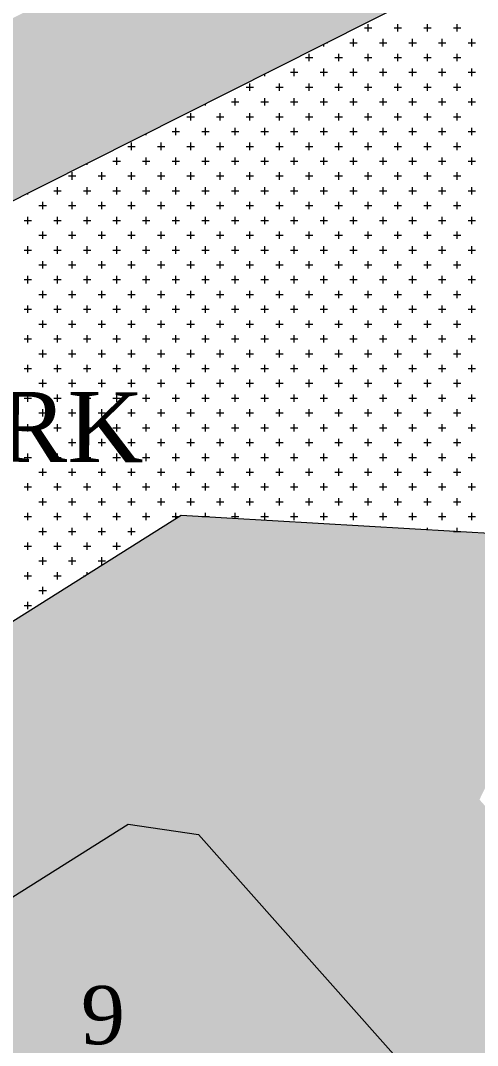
# Model space of a CAD drawing. Header units: metres. Extents: x 476631 to 477421, y 4483749 to 4484052.
# Drawn here: x 476860.71 to 476880.32, y 4483902.82 to 4483946.77 of the extents above; entities that cross this region are included whole.
import ezdxf

# ---------------------------------------------------------------- set-up
doc = ezdxf.new("R2010")
doc.units = ezdxf.units.M
for name, color, linetype, lineweight in [('M2', 1, 'Continuous', 25), ('PL_PARK', 97, 'Continuous', 0), ('serbest', 10, 'Continuous', 0), ('SM_SEMBOL', 18, 'Continuous', 0), ('TK_PARSEL', 1, 'Continuous', 0)]:
    doc.layers.add(name, color=color, linetype=linetype, lineweight=lineweight)
doc.styles.get("Standard").update_dxf_attribs({"font": 'TimesNewRoman.ttf'})

msp = doc.modelspace()

# ---------------------------------------------------------------- hatches: boundary and pattern name
at = {"layer": 'M2', "true_color": 0x636466}
h = msp.add_hatch(color=251, dxfattribs=at)
h.dxf.hatch_style = 1
h.paths.add_polyline_path([(476851.484, 4483934.557), (476882.27, 4483950.064), (476871.379, 4483952.416), (476860.489, 4483946.931), (476849.599, 4483941.446), (476847.318, 4483940.297), (476839.144, 4483932.059), (476826.943, 4483948.275), (476821.144, 4483944.341), (476834.161, 4483927.038), (476839.13, 4483922.108)])
h = msp.add_hatch(color=251, dxfattribs=at)
h.dxf.hatch_style = 1
h.paths.add_polyline_path([(476894.309, 4483923.991), (476867.61, 4483925.541), (476867.379, 4483925.396), (476865.334, 4483912.305), (476868.356, 4483911.873), (476880.406, 4483913.363), (476881.074, 4483914.742), (476890.831, 4483914.176), (476902.647, 4483905.688), (476905.679, 4483903.511), (476931.627, 4483887.2), (476935.348, 4483896.673), (476911.262, 4483911.813)])
h = msp.add_hatch(color=251, dxfattribs=at)
h.dxf.hatch_style = 1
h.paths.add_polyline_path([(476865.334, 4483912.305), (476867.379, 4483925.396), (476824.883, 4483898.717), (476804.822, 4483898.784), (476804.037, 4483898.987), (476804.566, 4483888.784), (476827.748, 4483888.708)])
h = msp.add_hatch(color=251, dxfattribs=at)
h.dxf.hatch_style = 1
h.paths.add_polyline_path([(476889.021, 4483903.662), (476880.406, 4483913.363), (476868.356, 4483911.873), (476879.962, 4483898.805), (476882.79, 4483888.097), (476883.383, 4483881.378), (476894.325, 4483871.143), (476892.675, 4483889.825), (476892.663, 4483889.87), (476892.663, 4483889.87)])
at = {"layer": 'serbest'}
h = msp.add_hatch(color=4, dxfattribs=at)
h.dxf.hatch_style = 1
h.paths.add_polyline_path([(476878.808, 4483900.104), (476868.356, 4483911.873), (476865.334, 4483912.305), (476848.735, 4483901.884), (476858.297, 4483886.653)])

# ---------------------------------------------------------------- linework, layer by layer
at = {"layer": 'PL_PARK', "color": 3}
for p, q in [((476851.484, 4483934.557), (476882.27, 4483950.064)), ((476867.61, 4483925.541), (476846.246, 4483912.129)), ((476894.307, 4483923.991), (476867.61, 4483925.541))]:
    msp.add_line(p, q, dxfattribs=at)
at = {"layer": 'PL_PARK', "color": 3, "linetype": 'Continuous'}
for p, q in [((476875.634, 4483946.296), (476875.634, 4483946.614)), ((476876.904, 4483946.296), (476876.904, 4483946.614)), ((476878.174, 4483946.296), (476878.174, 4483946.614)), ((476879.444, 4483946.296), (476879.444, 4483946.614)), ((476875.475, 4483946.455), (476875.792, 4483946.455)), ((476876.745, 4483946.455), (476877.062, 4483946.455)), ((476878.015, 4483946.455), (476878.333, 4483946.455)), ((476879.285, 4483946.455), (476879.602, 4483946.455)), ((476873.729, 4483945.661), (476873.729, 4483945.761)), ((476873.845, 4483945.82), (476873.887, 4483945.82)), ((476874.84, 4483945.82), (476875.157, 4483945.82)), ((476874.999, 4483945.661), (476874.999, 4483945.979)), ((476876.11, 4483945.82), (476876.427, 4483945.82)), ((476876.269, 4483945.661), (476876.269, 4483945.979)), ((476877.38, 4483945.82), (476877.697, 4483945.82)), ((476877.539, 4483945.661), (476877.539, 4483945.979)), ((476878.65, 4483945.82), (476878.967, 4483945.82)), ((476878.809, 4483945.661), (476878.809, 4483945.979)), ((476879.92, 4483945.82), (476880.237, 4483945.82)), ((476880.079, 4483945.661), (476880.079, 4483945.979)), ((476873.094, 4483945.026), (476873.094, 4483945.344)), ((476874.364, 4483945.026), (476874.364, 4483945.344)), ((476875.634, 4483945.026), (476875.634, 4483945.344)), ((476876.904, 4483945.026), (476876.904, 4483945.344)), ((476878.174, 4483945.026), (476878.174, 4483945.344)), ((476879.444, 4483945.026), (476879.444, 4483945.344)), ((476872.935, 4483945.185), (476873.252, 4483945.185)), ((476874.205, 4483945.185), (476874.522, 4483945.185)), ((476875.475, 4483945.185), (476875.792, 4483945.185)), ((476876.745, 4483945.185), (476877.062, 4483945.185)), ((476878.015, 4483945.185), (476878.333, 4483945.185)), ((476879.285, 4483945.185), (476879.602, 4483945.185)), ((476871.189, 4483944.391), (476871.189, 4483944.482)), ((476871.324, 4483944.55), (476871.347, 4483944.55)), ((476872.3, 4483944.55), (476872.617, 4483944.55)), ((476872.459, 4483944.391), (476872.459, 4483944.709)), ((476873.57, 4483944.55), (476873.887, 4483944.55)), ((476873.729, 4483944.391), (476873.729, 4483944.709)), ((476874.84, 4483944.55), (476875.157, 4483944.55)), ((476874.999, 4483944.391), (476874.999, 4483944.709)), ((476876.11, 4483944.55), (476876.427, 4483944.55)), ((476876.269, 4483944.391), (476876.269, 4483944.709)), ((476877.38, 4483944.55), (476877.697, 4483944.55)), ((476877.539, 4483944.391), (476877.539, 4483944.709)), ((476878.65, 4483944.55), (476878.967, 4483944.55)), ((476878.809, 4483944.391), (476878.809, 4483944.709)), ((476879.92, 4483944.55), (476880.237, 4483944.55)), ((476880.079, 4483944.391), (476880.079, 4483944.709)), ((476870.554, 4483943.756), (476870.554, 4483944.074)), ((476871.824, 4483943.756), (476871.824, 4483944.074)), ((476873.094, 4483943.756), (476873.094, 4483944.074)), ((476874.364, 4483943.756), (476874.364, 4483944.074)), ((476875.634, 4483943.756), (476875.634, 4483944.074)), ((476876.904, 4483943.756), (476876.904, 4483944.074)), ((476878.174, 4483943.756), (476878.174, 4483944.074)), ((476879.444, 4483943.756), (476879.444, 4483944.074)), ((476870.395, 4483943.915), (476870.712, 4483943.915)), ((476871.665, 4483943.915), (476871.982, 4483943.915)), ((476872.935, 4483943.915), (476873.252, 4483943.915)), ((476874.205, 4483943.915), (476874.522, 4483943.915)), ((476875.475, 4483943.915), (476875.792, 4483943.915)), ((476876.745, 4483943.915), (476877.062, 4483943.915)), ((476878.015, 4483943.915), (476878.333, 4483943.915)), ((476879.285, 4483943.915), (476879.602, 4483943.915)), ((476868.649, 4483943.121), (476868.649, 4483943.203)), ((476868.802, 4483943.28), (476868.807, 4483943.28)), ((476869.76, 4483943.28), (476870.077, 4483943.28)), ((476869.919, 4483943.121), (476869.919, 4483943.439)), ((476871.03, 4483943.28), (476871.347, 4483943.28)), ((476871.189, 4483943.121), (476871.189, 4483943.439)), ((476872.3, 4483943.28), (476872.617, 4483943.28)), ((476872.459, 4483943.121), (476872.459, 4483943.439)), ((476873.57, 4483943.28), (476873.887, 4483943.28)), ((476873.729, 4483943.121), (476873.729, 4483943.439)), ((476874.84, 4483943.28), (476875.157, 4483943.28)), ((476874.999, 4483943.121), (476874.999, 4483943.439)), ((476876.11, 4483943.28), (476876.427, 4483943.28)), ((476876.269, 4483943.121), (476876.269, 4483943.439)), ((476877.38, 4483943.28), (476877.697, 4483943.28)), ((476877.539, 4483943.121), (476877.539, 4483943.439)), ((476878.65, 4483943.28), (476878.967, 4483943.28)), ((476878.809, 4483943.121), (476878.809, 4483943.439)), ((476879.92, 4483943.28), (476880.237, 4483943.28)), ((476880.079, 4483943.121), (476880.079, 4483943.439)), ((476868.014, 4483942.486), (476868.014, 4483942.804)), ((476869.284, 4483942.486), (476869.284, 4483942.804)), ((476870.554, 4483942.486), (476870.554, 4483942.804)), ((476871.824, 4483942.486), (476871.824, 4483942.804)), ((476873.094, 4483942.486), (476873.094, 4483942.804)), ((476874.364, 4483942.486), (476874.364, 4483942.804)), ((476875.634, 4483942.486), (476875.634, 4483942.804)), ((476876.904, 4483942.486), (476876.904, 4483942.804)), ((476878.174, 4483942.486), (476878.174, 4483942.804)), ((476879.444, 4483942.486), (476879.444, 4483942.804)), ((476867.855, 4483942.645), (476868.172, 4483942.645)), ((476869.125, 4483942.645), (476869.442, 4483942.645)), ((476870.395, 4483942.645), (476870.712, 4483942.645)), ((476871.665, 4483942.645), (476871.982, 4483942.645)), ((476872.935, 4483942.645), (476873.252, 4483942.645)), ((476874.205, 4483942.645), (476874.522, 4483942.645)), ((476875.475, 4483942.645), (476875.792, 4483942.645)), ((476876.745, 4483942.645), (476877.062, 4483942.645)), ((476878.015, 4483942.645), (476878.333, 4483942.645)), ((476879.285, 4483942.645), (476879.602, 4483942.645)), ((476866.109, 4483941.851), (476866.109, 4483941.923)), ((476867.22, 4483942.01), (476867.537, 4483942.01)), ((476867.379, 4483941.851), (476867.379, 4483942.169)), ((476868.49, 4483942.01), (476868.807, 4483942.01)), ((476868.649, 4483941.851), (476868.649, 4483942.169)), ((476869.76, 4483942.01), (476870.077, 4483942.01)), ((476869.919, 4483941.851), (476869.919, 4483942.169)), ((476871.03, 4483942.01), (476871.347, 4483942.01)), ((476871.189, 4483941.851), (476871.189, 4483942.169)), ((476872.3, 4483942.01), (476872.617, 4483942.01)), ((476872.459, 4483941.851), (476872.459, 4483942.169)), ((476873.57, 4483942.01), (476873.887, 4483942.01)), ((476873.729, 4483941.851), (476873.729, 4483942.169)), ((476874.84, 4483942.01), (476875.157, 4483942.01)), ((476874.999, 4483941.851), (476874.999, 4483942.169)), ((476876.11, 4483942.01), (476876.427, 4483942.01)), ((476876.269, 4483941.851), (476876.269, 4483942.169)), ((476877.38, 4483942.01), (476877.697, 4483942.01)), ((476877.539, 4483941.851), (476877.539, 4483942.169)), ((476878.65, 4483942.01), (476878.967, 4483942.01)), ((476878.809, 4483941.851), (476878.809, 4483942.169)), ((476879.92, 4483942.01), (476880.237, 4483942.01)), ((476880.079, 4483941.851), (476880.079, 4483942.169)), ((476865.315, 4483941.375), (476865.632, 4483941.375)), ((476865.474, 4483941.216), (476865.474, 4483941.534)), ((476866.585, 4483941.375), (476866.902, 4483941.375)), ((476866.744, 4483941.216), (476866.744, 4483941.534)), ((476867.855, 4483941.375), (476868.172, 4483941.375)), ((476868.014, 4483941.216), (476868.014, 4483941.534)), ((476869.125, 4483941.375), (476869.442, 4483941.375)), ((476869.284, 4483941.216), (476869.284, 4483941.534)), ((476870.395, 4483941.375), (476870.712, 4483941.375)), ((476870.554, 4483941.216), (476870.554, 4483941.534)), ((476871.665, 4483941.375), (476871.982, 4483941.375)), ((476871.824, 4483941.216), (476871.824, 4483941.534)), ((476872.935, 4483941.375), (476873.252, 4483941.375)), ((476873.094, 4483941.216), (476873.094, 4483941.534)), ((476874.205, 4483941.375), (476874.522, 4483941.375)), ((476874.364, 4483941.216), (476874.364, 4483941.534)), ((476875.475, 4483941.375), (476875.792, 4483941.375)), ((476875.634, 4483941.216), (476875.634, 4483941.534)), ((476876.745, 4483941.375), (476877.062, 4483941.375)), ((476876.904, 4483941.216), (476876.904, 4483941.534)), ((476878.015, 4483941.375), (476878.333, 4483941.375)), ((476878.174, 4483941.216), (476878.174, 4483941.534)), ((476879.285, 4483941.375), (476879.602, 4483941.375)), ((476879.444, 4483941.216), (476879.444, 4483941.534)), ((476864.839, 4483940.581), (476864.839, 4483940.899)), ((476866.109, 4483940.581), (476866.109, 4483940.899)), ((476867.379, 4483940.581), (476867.379, 4483940.899)), ((476868.649, 4483940.581), (476868.649, 4483940.899)), ((476869.919, 4483940.581), (476869.919, 4483940.899)), ((476871.189, 4483940.581), (476871.189, 4483940.899)), ((476872.459, 4483940.581), (476872.459, 4483940.899)), ((476873.729, 4483940.581), (476873.729, 4483940.899)), ((476874.999, 4483940.581), (476874.999, 4483940.899)), ((476876.269, 4483940.581), (476876.269, 4483940.899)), ((476877.539, 4483940.581), (476877.539, 4483940.899)), ((476878.809, 4483940.581), (476878.809, 4483940.899)), ((476880.079, 4483940.581), (476880.079, 4483940.899)), ((476863.569, 4483940.581), (476863.569, 4483940.644)), ((476864.68, 4483940.74), (476864.997, 4483940.74)), ((476865.95, 4483940.74), (476866.267, 4483940.74)), ((476867.22, 4483940.74), (476867.537, 4483940.74)), ((476868.49, 4483940.74), (476868.807, 4483940.74)), ((476869.76, 4483940.74), (476870.077, 4483940.74)), ((476871.03, 4483940.74), (476871.347, 4483940.74)), ((476872.3, 4483940.74), (476872.617, 4483940.74)), ((476873.57, 4483940.74), (476873.887, 4483940.74)), ((476874.84, 4483940.74), (476875.157, 4483940.74)), ((476876.11, 4483940.74), (476876.427, 4483940.74)), ((476877.38, 4483940.74), (476877.697, 4483940.74)), ((476878.65, 4483940.74), (476878.967, 4483940.74)), ((476879.92, 4483940.74), (476880.237, 4483940.74)), ((476862.775, 4483940.105), (476863.092, 4483940.105)), ((476862.934, 4483939.946), (476862.934, 4483940.264)), ((476864.045, 4483940.105), (476864.362, 4483940.105)), ((476864.204, 4483939.946), (476864.204, 4483940.264)), ((476865.315, 4483940.105), (476865.632, 4483940.105)), ((476865.474, 4483939.946), (476865.474, 4483940.264)), ((476866.585, 4483940.105), (476866.902, 4483940.105)), ((476866.744, 4483939.946), (476866.744, 4483940.264)), ((476867.855, 4483940.105), (476868.172, 4483940.105)), ((476868.014, 4483939.946), (476868.014, 4483940.264)), ((476869.125, 4483940.105), (476869.442, 4483940.105)), ((476869.284, 4483939.946), (476869.284, 4483940.264)), ((476870.395, 4483940.105), (476870.712, 4483940.105)), ((476870.554, 4483939.946), (476870.554, 4483940.264)), ((476871.665, 4483940.105), (476871.982, 4483940.105)), ((476871.824, 4483939.946), (476871.824, 4483940.264)), ((476872.935, 4483940.105), (476873.252, 4483940.105)), ((476873.094, 4483939.946), (476873.094, 4483940.264)), ((476874.205, 4483940.105), (476874.522, 4483940.105)), ((476874.364, 4483939.946), (476874.364, 4483940.264)), ((476875.475, 4483940.105), (476875.792, 4483940.105)), ((476875.634, 4483939.946), (476875.634, 4483940.264)), ((476876.745, 4483940.105), (476877.062, 4483940.105)), ((476876.904, 4483939.946), (476876.904, 4483940.264)), ((476878.015, 4483940.105), (476878.333, 4483940.105)), ((476878.174, 4483939.946), (476878.174, 4483940.264)), ((476879.285, 4483940.105), (476879.602, 4483940.105)), ((476879.444, 4483939.946), (476879.444, 4483940.264)), ((476862.299, 4483939.311), (476862.299, 4483939.629)), ((476863.569, 4483939.311), (476863.569, 4483939.629)), ((476864.839, 4483939.311), (476864.839, 4483939.629)), ((476866.109, 4483939.311), (476866.109, 4483939.629)), ((476867.379, 4483939.311), (476867.379, 4483939.629)), ((476868.649, 4483939.311), (476868.649, 4483939.629)), ((476869.919, 4483939.311), (476869.919, 4483939.629)), ((476871.189, 4483939.311), (476871.189, 4483939.629)), ((476872.459, 4483939.311), (476872.459, 4483939.629)), ((476873.729, 4483939.311), (476873.729, 4483939.629)), ((476874.999, 4483939.311), (476874.999, 4483939.629)), ((476876.269, 4483939.311), (476876.269, 4483939.629)), ((476877.539, 4483939.311), (476877.539, 4483939.629)), ((476878.809, 4483939.311), (476878.809, 4483939.629)), ((476880.079, 4483939.311), (476880.079, 4483939.629)), ((476861.029, 4483939.311), (476861.029, 4483939.365)), ((476862.14, 4483939.47), (476862.457, 4483939.47)), ((476863.41, 4483939.47), (476863.727, 4483939.47)), ((476864.68, 4483939.47), (476864.997, 4483939.47)), ((476865.95, 4483939.47), (476866.267, 4483939.47)), ((476867.22, 4483939.47), (476867.537, 4483939.47)), ((476868.49, 4483939.47), (476868.807, 4483939.47)), ((476869.76, 4483939.47), (476870.077, 4483939.47)), ((476871.03, 4483939.47), (476871.347, 4483939.47)), ((476872.3, 4483939.47), (476872.617, 4483939.47)), ((476873.57, 4483939.47), (476873.887, 4483939.47)), ((476874.84, 4483939.47), (476875.157, 4483939.47)), ((476876.11, 4483939.47), (476876.427, 4483939.47)), ((476877.38, 4483939.47), (476877.697, 4483939.47)), ((476878.65, 4483939.47), (476878.967, 4483939.47)), ((476879.92, 4483939.47), (476880.237, 4483939.47)), ((476861.505, 4483938.835), (476861.822, 4483938.835)), ((476861.664, 4483938.676), (476861.664, 4483938.994)), ((476862.775, 4483938.835), (476863.092, 4483938.835)), ((476862.934, 4483938.676), (476862.934, 4483938.994)), ((476864.045, 4483938.835), (476864.362, 4483938.835)), ((476864.204, 4483938.676), (476864.204, 4483938.994)), ((476865.315, 4483938.835), (476865.632, 4483938.835)), ((476865.474, 4483938.676), (476865.474, 4483938.994)), ((476866.585, 4483938.835), (476866.902, 4483938.835)), ((476866.744, 4483938.676), (476866.744, 4483938.994)), ((476867.855, 4483938.835), (476868.172, 4483938.835)), ((476868.014, 4483938.676), (476868.014, 4483938.994)), ((476869.125, 4483938.835), (476869.442, 4483938.835)), ((476869.284, 4483938.676), (476869.284, 4483938.994)), ((476870.395, 4483938.835), (476870.712, 4483938.835)), ((476870.554, 4483938.676), (476870.554, 4483938.994)), ((476871.665, 4483938.835), (476871.982, 4483938.835)), ((476871.824, 4483938.676), (476871.824, 4483938.994)), ((476872.935, 4483938.835), (476873.252, 4483938.835)), ((476873.094, 4483938.676), (476873.094, 4483938.994)), ((476874.205, 4483938.835), (476874.522, 4483938.835)), ((476874.364, 4483938.676), (476874.364, 4483938.994)), ((476875.475, 4483938.835), (476875.792, 4483938.835)), ((476875.634, 4483938.676), (476875.634, 4483938.994)), ((476876.745, 4483938.835), (476877.062, 4483938.835)), ((476876.904, 4483938.676), (476876.904, 4483938.994)), ((476878.015, 4483938.835), (476878.333, 4483938.835)), ((476878.174, 4483938.676), (476878.174, 4483938.994)), ((476879.285, 4483938.835), (476879.602, 4483938.835)), ((476879.444, 4483938.676), (476879.444, 4483938.994)), ((476861.029, 4483938.041), (476861.029, 4483938.359)), ((476862.299, 4483938.041), (476862.299, 4483938.359)), ((476863.569, 4483938.041), (476863.569, 4483938.359)), ((476864.839, 4483938.041), (476864.839, 4483938.359)), ((476866.109, 4483938.041), (476866.109, 4483938.359)), ((476867.379, 4483938.041), (476867.379, 4483938.359)), ((476868.649, 4483938.041), (476868.649, 4483938.359)), ((476869.919, 4483938.041), (476869.919, 4483938.359)), ((476871.189, 4483938.041), (476871.189, 4483938.359)), ((476872.459, 4483938.041), (476872.459, 4483938.359)), ((476873.729, 4483938.041), (476873.729, 4483938.359)), ((476874.999, 4483938.041), (476874.999, 4483938.359)), ((476876.269, 4483938.041), (476876.269, 4483938.359)), ((476877.539, 4483938.041), (476877.539, 4483938.359)), ((476878.809, 4483938.041), (476878.809, 4483938.359)), ((476880.079, 4483938.041), (476880.079, 4483938.359)), ((476860.87, 4483938.2), (476861.187, 4483938.2)), ((476862.14, 4483938.2), (476862.457, 4483938.2)), ((476863.41, 4483938.2), (476863.727, 4483938.2)), ((476864.68, 4483938.2), (476864.997, 4483938.2)), ((476865.95, 4483938.2), (476866.267, 4483938.2)), ((476867.22, 4483938.2), (476867.537, 4483938.2)), ((476868.49, 4483938.2), (476868.807, 4483938.2)), ((476869.76, 4483938.2), (476870.077, 4483938.2)), ((476871.03, 4483938.2), (476871.347, 4483938.2)), ((476872.3, 4483938.2), (476872.617, 4483938.2)), ((476873.57, 4483938.2), (476873.887, 4483938.2)), ((476874.84, 4483938.2), (476875.157, 4483938.2)), ((476876.11, 4483938.2), (476876.427, 4483938.2)), ((476877.38, 4483938.2), (476877.697, 4483938.2)), ((476878.65, 4483938.2), (476878.967, 4483938.2)), ((476879.92, 4483938.2), (476880.237, 4483938.2)), ((476861.505, 4483937.565), (476861.822, 4483937.565)), ((476861.664, 4483937.406), (476861.664, 4483937.724)), ((476862.775, 4483937.565), (476863.092, 4483937.565)), ((476862.934, 4483937.406), (476862.934, 4483937.724)), ((476864.045, 4483937.565), (476864.362, 4483937.565)), ((476864.204, 4483937.406), (476864.204, 4483937.724)), ((476865.315, 4483937.565), (476865.632, 4483937.565)), ((476865.474, 4483937.406), (476865.474, 4483937.724)), ((476866.585, 4483937.565), (476866.902, 4483937.565)), ((476866.744, 4483937.406), (476866.744, 4483937.724)), ((476867.855, 4483937.565), (476868.172, 4483937.565)), ((476868.014, 4483937.406), (476868.014, 4483937.724)), ((476869.125, 4483937.565), (476869.442, 4483937.565)), ((476869.284, 4483937.406), (476869.284, 4483937.724)), ((476870.395, 4483937.565), (476870.712, 4483937.565)), ((476870.554, 4483937.406), (476870.554, 4483937.724)), ((476871.665, 4483937.565), (476871.982, 4483937.565)), ((476871.824, 4483937.406), (476871.824, 4483937.724)), ((476872.935, 4483937.565), (476873.252, 4483937.565)), ((476873.094, 4483937.406), (476873.094, 4483937.724)), ((476874.205, 4483937.565), (476874.522, 4483937.565)), ((476874.364, 4483937.406), (476874.364, 4483937.724)), ((476875.475, 4483937.565), (476875.792, 4483937.565)), ((476875.634, 4483937.406), (476875.634, 4483937.724)), ((476876.745, 4483937.565), (476877.062, 4483937.565)), ((476876.904, 4483937.406), (476876.904, 4483937.724)), ((476878.015, 4483937.565), (476878.333, 4483937.565)), ((476878.174, 4483937.406), (476878.174, 4483937.724)), ((476879.285, 4483937.565), (476879.602, 4483937.565)), ((476879.444, 4483937.406), (476879.444, 4483937.724)), ((476861.029, 4483936.771), (476861.029, 4483937.089)), ((476862.299, 4483936.771), (476862.299, 4483937.089)), ((476863.569, 4483936.771), (476863.569, 4483937.089)), ((476864.839, 4483936.771), (476864.839, 4483937.089)), ((476866.109, 4483936.771), (476866.109, 4483937.089)), ((476867.379, 4483936.771), (476867.379, 4483937.089)), ((476868.649, 4483936.771), (476868.649, 4483937.089)), ((476869.919, 4483936.771), (476869.919, 4483937.089)), ((476871.189, 4483936.771), (476871.189, 4483937.089)), ((476872.459, 4483936.771), (476872.459, 4483937.089)), ((476873.729, 4483936.771), (476873.729, 4483937.089)), ((476874.999, 4483936.771), (476874.999, 4483937.089)), ((476876.269, 4483936.771), (476876.269, 4483937.089)), ((476877.539, 4483936.771), (476877.539, 4483937.089)), ((476878.809, 4483936.771), (476878.809, 4483937.089)), ((476880.079, 4483936.771), (476880.079, 4483937.089)), ((476860.87, 4483936.93), (476861.187, 4483936.93)), ((476862.14, 4483936.93), (476862.457, 4483936.93)), ((476863.41, 4483936.93), (476863.727, 4483936.93)), ((476864.68, 4483936.93), (476864.997, 4483936.93)), ((476865.95, 4483936.93), (476866.267, 4483936.93)), ((476867.22, 4483936.93), (476867.537, 4483936.93)), ((476868.49, 4483936.93), (476868.807, 4483936.93)), ((476869.76, 4483936.93), (476870.077, 4483936.93)), ((476871.03, 4483936.93), (476871.347, 4483936.93)), ((476872.3, 4483936.93), (476872.617, 4483936.93)), ((476873.57, 4483936.93), (476873.887, 4483936.93)), ((476874.84, 4483936.93), (476875.157, 4483936.93)), ((476876.11, 4483936.93), (476876.427, 4483936.93)), ((476877.38, 4483936.93), (476877.697, 4483936.93)), ((476878.65, 4483936.93), (476878.967, 4483936.93)), ((476879.92, 4483936.93), (476880.237, 4483936.93)), ((476861.505, 4483936.295), (476861.822, 4483936.295)), ((476861.664, 4483936.136), (476861.664, 4483936.454)), ((476862.775, 4483936.295), (476863.092, 4483936.295)), ((476862.934, 4483936.136), (476862.934, 4483936.454)), ((476864.045, 4483936.295), (476864.362, 4483936.295)), ((476864.204, 4483936.136), (476864.204, 4483936.454)), ((476865.315, 4483936.295), (476865.632, 4483936.295)), ((476865.474, 4483936.136), (476865.474, 4483936.454)), ((476866.585, 4483936.295), (476866.902, 4483936.295)), ((476866.744, 4483936.136), (476866.744, 4483936.454)), ((476867.855, 4483936.295), (476868.172, 4483936.295)), ((476868.014, 4483936.136), (476868.014, 4483936.454)), ((476869.125, 4483936.295), (476869.442, 4483936.295)), ((476869.284, 4483936.136), (476869.284, 4483936.454)), ((476870.395, 4483936.295), (476870.712, 4483936.295)), ((476870.554, 4483936.136), (476870.554, 4483936.454)), ((476871.665, 4483936.295), (476871.982, 4483936.295)), ((476871.824, 4483936.136), (476871.824, 4483936.454)), ((476872.935, 4483936.295), (476873.252, 4483936.295)), ((476873.094, 4483936.136), (476873.094, 4483936.454)), ((476874.205, 4483936.295), (476874.522, 4483936.295)), ((476874.364, 4483936.136), (476874.364, 4483936.454)), ((476875.475, 4483936.295), (476875.792, 4483936.295)), ((476875.634, 4483936.136), (476875.634, 4483936.454)), ((476876.745, 4483936.295), (476877.062, 4483936.295)), ((476876.904, 4483936.136), (476876.904, 4483936.454)), ((476878.015, 4483936.295), (476878.333, 4483936.295)), ((476878.174, 4483936.136), (476878.174, 4483936.454)), ((476879.285, 4483936.295), (476879.602, 4483936.295)), ((476879.444, 4483936.136), (476879.444, 4483936.454)), ((476860.87, 4483935.66), (476861.187, 4483935.66)), ((476861.029, 4483935.501), (476861.029, 4483935.819)), ((476862.14, 4483935.66), (476862.457, 4483935.66)), ((476862.299, 4483935.501), (476862.299, 4483935.819)), ((476863.41, 4483935.66), (476863.727, 4483935.66)), ((476863.569, 4483935.501), (476863.569, 4483935.819)), ((476864.68, 4483935.66), (476864.997, 4483935.66)), ((476864.839, 4483935.501), (476864.839, 4483935.819)), ((476865.95, 4483935.66), (476866.267, 4483935.66)), ((476866.109, 4483935.501), (476866.109, 4483935.819)), ((476867.22, 4483935.66), (476867.537, 4483935.66)), ((476867.379, 4483935.501), (476867.379, 4483935.819)), ((476868.49, 4483935.66), (476868.807, 4483935.66)), ((476868.649, 4483935.501), (476868.649, 4483935.819)), ((476869.76, 4483935.66), (476870.077, 4483935.66)), ((476869.919, 4483935.501), (476869.919, 4483935.819)), ((476871.03, 4483935.66), (476871.347, 4483935.66)), ((476871.189, 4483935.501), (476871.189, 4483935.819)), ((476872.3, 4483935.66), (476872.617, 4483935.66)), ((476872.459, 4483935.501), (476872.459, 4483935.819)), ((476873.57, 4483935.66), (476873.887, 4483935.66)), ((476873.729, 4483935.501), (476873.729, 4483935.819)), ((476874.84, 4483935.66), (476875.157, 4483935.66)), ((476874.999, 4483935.501), (476874.999, 4483935.819)), ((476876.11, 4483935.66), (476876.427, 4483935.66)), ((476876.269, 4483935.501), (476876.269, 4483935.819)), ((476877.38, 4483935.66), (476877.697, 4483935.66)), ((476877.539, 4483935.501), (476877.539, 4483935.819)), ((476878.65, 4483935.66), (476878.967, 4483935.66)), ((476878.809, 4483935.501), (476878.809, 4483935.819)), ((476879.92, 4483935.66), (476880.237, 4483935.66)), ((476880.079, 4483935.501), (476880.079, 4483935.819)), ((476861.664, 4483934.866), (476861.664, 4483935.184)), ((476862.934, 4483934.866), (476862.934, 4483935.184)), ((476864.204, 4483934.866), (476864.204, 4483935.184)), ((476865.474, 4483934.866), (476865.474, 4483935.184)), ((476866.744, 4483934.866), (476866.744, 4483935.184)), ((476868.014, 4483934.866), (476868.014, 4483935.184)), ((476869.284, 4483934.866), (476869.284, 4483935.184)), ((476870.554, 4483934.866), (476870.554, 4483935.184)), ((476871.824, 4483934.866), (476871.824, 4483935.184)), ((476873.094, 4483934.866), (476873.094, 4483935.184)), ((476874.364, 4483934.866), (476874.364, 4483935.184)), ((476875.634, 4483934.866), (476875.634, 4483935.184)), ((476876.904, 4483934.866), (476876.904, 4483935.184)), ((476878.174, 4483934.866), (476878.174, 4483935.184)), ((476879.444, 4483934.866), (476879.444, 4483935.184)), ((476861.505, 4483935.025), (476861.822, 4483935.025)), ((476862.775, 4483935.025), (476863.092, 4483935.025)), ((476864.045, 4483935.025), (476864.362, 4483935.025)), ((476865.315, 4483935.025), (476865.632, 4483935.025)), ((476866.585, 4483935.025), (476866.902, 4483935.025)), ((476867.855, 4483935.025), (476868.172, 4483935.025)), ((476869.125, 4483935.025), (476869.442, 4483935.025)), ((476870.395, 4483935.025), (476870.712, 4483935.025)), ((476871.665, 4483935.025), (476871.982, 4483935.025)), ((476872.935, 4483935.025), (476873.252, 4483935.025)), ((476874.205, 4483935.025), (476874.522, 4483935.025)), ((476875.475, 4483935.025), (476875.792, 4483935.025)), ((476876.745, 4483935.025), (476877.062, 4483935.025)), ((476878.015, 4483935.025), (476878.333, 4483935.025)), ((476879.285, 4483935.025), (476879.602, 4483935.025)), ((476860.87, 4483934.39), (476861.187, 4483934.39)), ((476861.029, 4483934.231), (476861.029, 4483934.549)), ((476862.14, 4483934.39), (476862.457, 4483934.39)), ((476862.299, 4483934.231), (476862.299, 4483934.549)), ((476863.41, 4483934.39), (476863.727, 4483934.39)), ((476863.569, 4483934.231), (476863.569, 4483934.549)), ((476864.68, 4483934.39), (476864.997, 4483934.39)), ((476864.839, 4483934.231), (476864.839, 4483934.549)), ((476865.95, 4483934.39), (476866.267, 4483934.39)), ((476866.109, 4483934.231), (476866.109, 4483934.549)), ((476867.22, 4483934.39), (476867.537, 4483934.39)), ((476867.379, 4483934.231), (476867.379, 4483934.549)), ((476868.49, 4483934.39), (476868.807, 4483934.39)), ((476868.649, 4483934.231), (476868.649, 4483934.549)), ((476869.76, 4483934.39), (476870.077, 4483934.39)), ((476869.919, 4483934.231), (476869.919, 4483934.549)), ((476871.03, 4483934.39), (476871.347, 4483934.39)), ((476871.189, 4483934.231), (476871.189, 4483934.549)), ((476872.3, 4483934.39), (476872.617, 4483934.39)), ((476872.459, 4483934.231), (476872.459, 4483934.549)), ((476873.57, 4483934.39), (476873.887, 4483934.39)), ((476873.729, 4483934.231), (476873.729, 4483934.549)), ((476874.84, 4483934.39), (476875.157, 4483934.39)), ((476874.999, 4483934.231), (476874.999, 4483934.549)), ((476876.11, 4483934.39), (476876.427, 4483934.39)), ((476876.269, 4483934.231), (476876.269, 4483934.549)), ((476877.38, 4483934.39), (476877.697, 4483934.39)), ((476877.539, 4483934.231), (476877.539, 4483934.549)), ((476878.65, 4483934.39), (476878.967, 4483934.39)), ((476878.809, 4483934.231), (476878.809, 4483934.549)), ((476879.92, 4483934.39), (476880.237, 4483934.39)), ((476880.079, 4483934.231), (476880.079, 4483934.549)), ((476861.664, 4483933.596), (476861.664, 4483933.914)), ((476862.934, 4483933.596), (476862.934, 4483933.914)), ((476864.204, 4483933.596), (476864.204, 4483933.914)), ((476865.474, 4483933.596), (476865.474, 4483933.914)), ((476866.744, 4483933.596), (476866.744, 4483933.914)), ((476868.014, 4483933.596), (476868.014, 4483933.914)), ((476869.284, 4483933.596), (476869.284, 4483933.914)), ((476870.554, 4483933.596), (476870.554, 4483933.914)), ((476871.824, 4483933.596), (476871.824, 4483933.914)), ((476873.094, 4483933.596), (476873.094, 4483933.914)), ((476874.364, 4483933.596), (476874.364, 4483933.914)), ((476875.634, 4483933.596), (476875.634, 4483933.914)), ((476876.904, 4483933.596), (476876.904, 4483933.914)), ((476878.174, 4483933.596), (476878.174, 4483933.914)), ((476879.444, 4483933.596), (476879.444, 4483933.914)), ((476861.505, 4483933.755), (476861.822, 4483933.755)), ((476862.775, 4483933.755), (476863.092, 4483933.755)), ((476864.045, 4483933.755), (476864.362, 4483933.755)), ((476865.315, 4483933.755), (476865.632, 4483933.755)), ((476866.585, 4483933.755), (476866.902, 4483933.755)), ((476867.855, 4483933.755), (476868.172, 4483933.755)), ((476869.125, 4483933.755), (476869.442, 4483933.755)), ((476870.395, 4483933.755), (476870.712, 4483933.755)), ((476871.665, 4483933.755), (476871.982, 4483933.755)), ((476872.935, 4483933.755), (476873.252, 4483933.755)), ((476874.205, 4483933.755), (476874.522, 4483933.755)), ((476875.475, 4483933.755), (476875.792, 4483933.755)), ((476876.745, 4483933.755), (476877.062, 4483933.755)), ((476878.015, 4483933.755), (476878.333, 4483933.755)), ((476879.285, 4483933.755), (476879.602, 4483933.755)), ((476860.87, 4483933.12), (476861.187, 4483933.12)), ((476861.029, 4483932.961), (476861.029, 4483933.279)), ((476862.14, 4483933.12), (476862.457, 4483933.12)), ((476862.299, 4483932.961), (476862.299, 4483933.279)), ((476863.41, 4483933.12), (476863.727, 4483933.12)), ((476863.569, 4483932.961), (476863.569, 4483933.279)), ((476864.68, 4483933.12), (476864.997, 4483933.12)), ((476864.839, 4483932.961), (476864.839, 4483933.279)), ((476865.95, 4483933.12), (476866.267, 4483933.12)), ((476866.109, 4483932.961), (476866.109, 4483933.279)), ((476867.22, 4483933.12), (476867.537, 4483933.12)), ((476867.379, 4483932.961), (476867.379, 4483933.279)), ((476868.49, 4483933.12), (476868.807, 4483933.12)), ((476868.649, 4483932.961), (476868.649, 4483933.279)), ((476869.76, 4483933.12), (476870.077, 4483933.12)), ((476869.919, 4483932.961), (476869.919, 4483933.279)), ((476871.03, 4483933.12), (476871.347, 4483933.12)), ((476871.189, 4483932.961), (476871.189, 4483933.279)), ((476872.3, 4483933.12), (476872.617, 4483933.12)), ((476872.459, 4483932.961), (476872.459, 4483933.279)), ((476873.57, 4483933.12), (476873.887, 4483933.12)), ((476873.729, 4483932.961), (476873.729, 4483933.279)), ((476874.84, 4483933.12), (476875.157, 4483933.12)), ((476874.999, 4483932.961), (476874.999, 4483933.279)), ((476876.11, 4483933.12), (476876.427, 4483933.12)), ((476876.269, 4483932.961), (476876.269, 4483933.279)), ((476877.38, 4483933.12), (476877.697, 4483933.12)), ((476877.539, 4483932.961), (476877.539, 4483933.279)), ((476878.65, 4483933.12), (476878.967, 4483933.12)), ((476878.809, 4483932.961), (476878.809, 4483933.279)), ((476879.92, 4483933.12), (476880.237, 4483933.12)), ((476880.079, 4483932.961), (476880.079, 4483933.279)), ((476861.664, 4483932.326), (476861.664, 4483932.644)), ((476862.934, 4483932.326), (476862.934, 4483932.644)), ((476864.204, 4483932.326), (476864.204, 4483932.644)), ((476865.474, 4483932.326), (476865.474, 4483932.644)), ((476866.744, 4483932.326), (476866.744, 4483932.644)), ((476868.014, 4483932.326), (476868.014, 4483932.644)), ((476869.284, 4483932.326), (476869.284, 4483932.644)), ((476870.554, 4483932.326), (476870.554, 4483932.644)), ((476871.824, 4483932.326), (476871.824, 4483932.644)), ((476873.094, 4483932.326), (476873.094, 4483932.644)), ((476874.364, 4483932.326), (476874.364, 4483932.644)), ((476875.634, 4483932.326), (476875.634, 4483932.644)), ((476876.904, 4483932.326), (476876.904, 4483932.644)), ((476878.174, 4483932.326), (476878.174, 4483932.644)), ((476879.444, 4483932.326), (476879.444, 4483932.644)), ((476861.505, 4483932.485), (476861.822, 4483932.485)), ((476862.775, 4483932.485), (476863.092, 4483932.485)), ((476864.045, 4483932.485), (476864.362, 4483932.485)), ((476865.315, 4483932.485), (476865.632, 4483932.485)), ((476866.585, 4483932.485), (476866.902, 4483932.485)), ((476867.855, 4483932.485), (476868.172, 4483932.485)), ((476869.125, 4483932.485), (476869.442, 4483932.485)), ((476870.395, 4483932.485), (476870.712, 4483932.485)), ((476871.665, 4483932.485), (476871.982, 4483932.485)), ((476872.935, 4483932.485), (476873.252, 4483932.485)), ((476874.205, 4483932.485), (476874.522, 4483932.485)), ((476875.475, 4483932.485), (476875.792, 4483932.485)), ((476876.745, 4483932.485), (476877.062, 4483932.485)), ((476878.015, 4483932.485), (476878.333, 4483932.485)), ((476879.285, 4483932.485), (476879.602, 4483932.485)), ((476860.87, 4483931.85), (476861.187, 4483931.85)), ((476861.029, 4483931.691), (476861.029, 4483932.009)), ((476862.14, 4483931.85), (476862.457, 4483931.85)), ((476862.299, 4483931.691), (476862.299, 4483932.009)), ((476863.41, 4483931.85), (476863.727, 4483931.85)), ((476863.569, 4483931.691), (476863.569, 4483932.009)), ((476864.68, 4483931.85), (476864.997, 4483931.85)), ((476864.839, 4483931.691), (476864.839, 4483932.009)), ((476865.95, 4483931.85), (476866.267, 4483931.85)), ((476866.109, 4483931.691), (476866.109, 4483932.009)), ((476867.22, 4483931.85), (476867.537, 4483931.85)), ((476867.379, 4483931.691), (476867.379, 4483932.009)), ((476868.49, 4483931.85), (476868.807, 4483931.85)), ((476868.649, 4483931.691), (476868.649, 4483932.009)), ((476869.76, 4483931.85), (476870.077, 4483931.85)), ((476869.919, 4483931.691), (476869.919, 4483932.009)), ((476871.03, 4483931.85), (476871.347, 4483931.85)), ((476871.189, 4483931.691), (476871.189, 4483932.009)), ((476872.3, 4483931.85), (476872.617, 4483931.85)), ((476872.459, 4483931.691), (476872.459, 4483932.009)), ((476873.57, 4483931.85), (476873.887, 4483931.85)), ((476873.729, 4483931.691), (476873.729, 4483932.009)), ((476874.84, 4483931.85), (476875.157, 4483931.85)), ((476874.999, 4483931.691), (476874.999, 4483932.009)), ((476876.11, 4483931.85), (476876.427, 4483931.85)), ((476876.269, 4483931.691), (476876.269, 4483932.009)), ((476877.38, 4483931.85), (476877.697, 4483931.85)), ((476877.539, 4483931.691), (476877.539, 4483932.009)), ((476878.65, 4483931.85), (476878.967, 4483931.85)), ((476878.809, 4483931.691), (476878.809, 4483932.009)), ((476879.92, 4483931.85), (476880.237, 4483931.85)), ((476880.079, 4483931.691), (476880.079, 4483932.009)), ((476861.664, 4483931.056), (476861.664, 4483931.374)), ((476862.934, 4483931.056), (476862.934, 4483931.374)), ((476864.204, 4483931.056), (476864.204, 4483931.374)), ((476865.474, 4483931.056), (476865.474, 4483931.374)), ((476866.744, 4483931.056), (476866.744, 4483931.374)), ((476868.014, 4483931.056), (476868.014, 4483931.374)), ((476869.284, 4483931.056), (476869.284, 4483931.374)), ((476870.554, 4483931.056), (476870.554, 4483931.374)), ((476871.824, 4483931.056), (476871.824, 4483931.374)), ((476873.094, 4483931.056), (476873.094, 4483931.374)), ((476874.364, 4483931.056), (476874.364, 4483931.374)), ((476875.634, 4483931.056), (476875.634, 4483931.374)), ((476876.904, 4483931.056), (476876.904, 4483931.374)), ((476878.174, 4483931.056), (476878.174, 4483931.374)), ((476879.444, 4483931.056), (476879.444, 4483931.374)), ((476861.505, 4483931.215), (476861.822, 4483931.215)), ((476862.775, 4483931.215), (476863.092, 4483931.215)), ((476864.045, 4483931.215), (476864.362, 4483931.215)), ((476865.315, 4483931.215), (476865.632, 4483931.215)), ((476866.585, 4483931.215), (476866.902, 4483931.215)), ((476867.855, 4483931.215), (476868.172, 4483931.215)), ((476869.125, 4483931.215), (476869.442, 4483931.215)), ((476870.395, 4483931.215), (476870.712, 4483931.215)), ((476871.665, 4483931.215), (476871.982, 4483931.215)), ((476872.935, 4483931.215), (476873.252, 4483931.215)), ((476874.205, 4483931.215), (476874.522, 4483931.215)), ((476875.475, 4483931.215), (476875.792, 4483931.215)), ((476876.745, 4483931.215), (476877.062, 4483931.215)), ((476878.015, 4483931.215), (476878.333, 4483931.215)), ((476879.285, 4483931.215), (476879.602, 4483931.215)), ((476860.87, 4483930.58), (476861.187, 4483930.58)), ((476861.029, 4483930.421), (476861.029, 4483930.739)), ((476862.14, 4483930.58), (476862.457, 4483930.58)), ((476862.299, 4483930.421), (476862.299, 4483930.739)), ((476863.41, 4483930.58), (476863.727, 4483930.58)), ((476863.569, 4483930.421), (476863.569, 4483930.739)), ((476864.68, 4483930.58), (476864.997, 4483930.58)), ((476864.839, 4483930.421), (476864.839, 4483930.739)), ((476865.95, 4483930.58), (476866.267, 4483930.58)), ((476866.109, 4483930.421), (476866.109, 4483930.739)), ((476867.22, 4483930.58), (476867.537, 4483930.58)), ((476867.379, 4483930.421), (476867.379, 4483930.739)), ((476868.49, 4483930.58), (476868.807, 4483930.58)), ((476868.649, 4483930.421), (476868.649, 4483930.739)), ((476869.76, 4483930.58), (476870.077, 4483930.58)), ((476869.919, 4483930.421), (476869.919, 4483930.739)), ((476871.03, 4483930.58), (476871.347, 4483930.58)), ((476871.189, 4483930.421), (476871.189, 4483930.739)), ((476872.3, 4483930.58), (476872.617, 4483930.58)), ((476872.459, 4483930.421), (476872.459, 4483930.739)), ((476873.57, 4483930.58), (476873.887, 4483930.58)), ((476873.729, 4483930.421), (476873.729, 4483930.739)), ((476874.84, 4483930.58), (476875.157, 4483930.58)), ((476874.999, 4483930.421), (476874.999, 4483930.739)), ((476876.11, 4483930.58), (476876.427, 4483930.58)), ((476876.269, 4483930.421), (476876.269, 4483930.739)), ((476877.38, 4483930.58), (476877.697, 4483930.58)), ((476877.539, 4483930.421), (476877.539, 4483930.739)), ((476878.65, 4483930.58), (476878.967, 4483930.58)), ((476878.809, 4483930.421), (476878.809, 4483930.739)), ((476879.92, 4483930.58), (476880.237, 4483930.58)), ((476880.079, 4483930.421), (476880.079, 4483930.739)), ((476861.505, 4483929.945), (476861.822, 4483929.945)), ((476861.664, 4483929.786), (476861.664, 4483930.104)), ((476862.775, 4483929.945), (476863.092, 4483929.945)), ((476862.934, 4483929.786), (476862.934, 4483930.104)), ((476864.045, 4483929.945), (476864.362, 4483929.945)), ((476864.204, 4483929.786), (476864.204, 4483930.104)), ((476865.315, 4483929.945), (476865.632, 4483929.945)), ((476865.474, 4483929.786), (476865.474, 4483930.104)), ((476866.585, 4483929.945), (476866.902, 4483929.945)), ((476866.744, 4483929.786), (476866.744, 4483930.104)), ((476867.855, 4483929.945), (476868.172, 4483929.945)), ((476868.014, 4483929.786), (476868.014, 4483930.104)), ((476869.125, 4483929.945), (476869.442, 4483929.945)), ((476869.284, 4483929.786), (476869.284, 4483930.104)), ((476870.395, 4483929.945), (476870.712, 4483929.945)), ((476870.554, 4483929.786), (476870.554, 4483930.104)), ((476871.665, 4483929.945), (476871.982, 4483929.945)), ((476871.824, 4483929.786), (476871.824, 4483930.104)), ((476872.935, 4483929.945), (476873.252, 4483929.945)), ((476873.094, 4483929.786), (476873.094, 4483930.104)), ((476874.205, 4483929.945), (476874.522, 4483929.945)), ((476874.364, 4483929.786), (476874.364, 4483930.104)), ((476875.475, 4483929.945), (476875.792, 4483929.945)), ((476875.634, 4483929.786), (476875.634, 4483930.104)), ((476876.745, 4483929.945), (476877.062, 4483929.945)), ((476876.904, 4483929.786), (476876.904, 4483930.104)), ((476878.015, 4483929.945), (476878.333, 4483929.945)), ((476878.174, 4483929.786), (476878.174, 4483930.104)), ((476879.285, 4483929.945), (476879.602, 4483929.945)), ((476879.444, 4483929.786), (476879.444, 4483930.104)), ((476861.029, 4483929.151), (476861.029, 4483929.469)), ((476862.299, 4483929.151), (476862.299, 4483929.469)), ((476863.569, 4483929.151), (476863.569, 4483929.469)), ((476864.839, 4483929.151), (476864.839, 4483929.469)), ((476866.109, 4483929.151), (476866.109, 4483929.469)), ((476867.379, 4483929.151), (476867.379, 4483929.469)), ((476868.649, 4483929.151), (476868.649, 4483929.469)), ((476869.919, 4483929.151), (476869.919, 4483929.469)), ((476871.189, 4483929.151), (476871.189, 4483929.469)), ((476872.459, 4483929.151), (476872.459, 4483929.469)), ((476873.729, 4483929.151), (476873.729, 4483929.469)), ((476874.999, 4483929.151), (476874.999, 4483929.469)), ((476876.269, 4483929.151), (476876.269, 4483929.469)), ((476877.539, 4483929.151), (476877.539, 4483929.469)), ((476878.809, 4483929.151), (476878.809, 4483929.469)), ((476880.079, 4483929.151), (476880.079, 4483929.469)), ((476860.87, 4483929.31), (476861.187, 4483929.31)), ((476862.14, 4483929.31), (476862.457, 4483929.31)), ((476863.41, 4483929.31), (476863.727, 4483929.31)), ((476864.68, 4483929.31), (476864.997, 4483929.31)), ((476865.95, 4483929.31), (476866.267, 4483929.31)), ((476867.22, 4483929.31), (476867.537, 4483929.31)), ((476868.49, 4483929.31), (476868.807, 4483929.31)), ((476869.76, 4483929.31), (476870.077, 4483929.31)), ((476871.03, 4483929.31), (476871.347, 4483929.31)), ((476872.3, 4483929.31), (476872.617, 4483929.31)), ((476873.57, 4483929.31), (476873.887, 4483929.31)), ((476874.84, 4483929.31), (476875.157, 4483929.31)), ((476876.11, 4483929.31), (476876.427, 4483929.31)), ((476877.38, 4483929.31), (476877.697, 4483929.31)), ((476878.65, 4483929.31), (476878.967, 4483929.31)), ((476879.92, 4483929.31), (476880.237, 4483929.31)), ((476861.505, 4483928.675), (476861.822, 4483928.675)), ((476861.664, 4483928.516), (476861.664, 4483928.834)), ((476862.775, 4483928.675), (476863.092, 4483928.675)), ((476862.934, 4483928.516), (476862.934, 4483928.834)), ((476864.045, 4483928.675), (476864.362, 4483928.675)), ((476864.204, 4483928.516), (476864.204, 4483928.834)), ((476865.315, 4483928.675), (476865.632, 4483928.675)), ((476865.474, 4483928.516), (476865.474, 4483928.834)), ((476866.585, 4483928.675), (476866.902, 4483928.675)), ((476866.744, 4483928.516), (476866.744, 4483928.834)), ((476867.855, 4483928.675), (476868.172, 4483928.675)), ((476868.014, 4483928.516), (476868.014, 4483928.834)), ((476869.125, 4483928.675), (476869.442, 4483928.675)), ((476869.284, 4483928.516), (476869.284, 4483928.834)), ((476870.395, 4483928.675), (476870.712, 4483928.675)), ((476870.554, 4483928.516), (476870.554, 4483928.834)), ((476871.665, 4483928.675), (476871.982, 4483928.675)), ((476871.824, 4483928.516), (476871.824, 4483928.834)), ((476872.935, 4483928.675), (476873.252, 4483928.675)), ((476873.094, 4483928.516), (476873.094, 4483928.834)), ((476874.205, 4483928.675), (476874.522, 4483928.675)), ((476874.364, 4483928.516), (476874.364, 4483928.834)), ((476875.475, 4483928.675), (476875.792, 4483928.675)), ((476875.634, 4483928.516), (476875.634, 4483928.834)), ((476876.745, 4483928.675), (476877.062, 4483928.675)), ((476876.904, 4483928.516), (476876.904, 4483928.834)), ((476878.015, 4483928.675), (476878.333, 4483928.675)), ((476878.174, 4483928.516), (476878.174, 4483928.834)), ((476879.285, 4483928.675), (476879.602, 4483928.675)), ((476879.444, 4483928.516), (476879.444, 4483928.834)), ((476861.029, 4483927.881), (476861.029, 4483928.199)), ((476862.299, 4483927.881), (476862.299, 4483928.199)), ((476863.569, 4483927.881), (476863.569, 4483928.199)), ((476864.839, 4483927.881), (476864.839, 4483928.199)), ((476866.109, 4483927.881), (476866.109, 4483928.199)), ((476867.379, 4483927.881), (476867.379, 4483928.199)), ((476868.649, 4483927.881), (476868.649, 4483928.199)), ((476869.919, 4483927.881), (476869.919, 4483928.199)), ((476871.189, 4483927.881), (476871.189, 4483928.199)), ((476872.459, 4483927.881), (476872.459, 4483928.199)), ((476873.729, 4483927.881), (476873.729, 4483928.199)), ((476874.999, 4483927.881), (476874.999, 4483928.199)), ((476876.269, 4483927.881), (476876.269, 4483928.199)), ((476877.539, 4483927.881), (476877.539, 4483928.199)), ((476878.809, 4483927.881), (476878.809, 4483928.199)), ((476880.079, 4483927.881), (476880.079, 4483928.199)), ((476860.87, 4483928.04), (476861.187, 4483928.04)), ((476862.14, 4483928.04), (476862.457, 4483928.04)), ((476863.41, 4483928.04), (476863.727, 4483928.04)), ((476864.68, 4483928.04), (476864.997, 4483928.04)), ((476865.95, 4483928.04), (476866.267, 4483928.04)), ((476867.22, 4483928.04), (476867.537, 4483928.04)), ((476868.49, 4483928.04), (476868.807, 4483928.04)), ((476869.76, 4483928.04), (476870.077, 4483928.04)), ((476871.03, 4483928.04), (476871.347, 4483928.04)), ((476872.3, 4483928.04), (476872.617, 4483928.04)), ((476873.57, 4483928.04), (476873.887, 4483928.04)), ((476874.84, 4483928.04), (476875.157, 4483928.04)), ((476876.11, 4483928.04), (476876.427, 4483928.04)), ((476877.38, 4483928.04), (476877.697, 4483928.04)), ((476878.65, 4483928.04), (476878.967, 4483928.04)), ((476879.92, 4483928.04), (476880.237, 4483928.04)), ((476861.505, 4483927.405), (476861.822, 4483927.405)), ((476861.664, 4483927.246), (476861.664, 4483927.564)), ((476862.775, 4483927.405), (476863.092, 4483927.405)), ((476862.934, 4483927.246), (476862.934, 4483927.564)), ((476864.045, 4483927.405), (476864.362, 4483927.405)), ((476864.204, 4483927.246), (476864.204, 4483927.564)), ((476865.315, 4483927.405), (476865.632, 4483927.405)), ((476865.474, 4483927.246), (476865.474, 4483927.564)), ((476866.585, 4483927.405), (476866.902, 4483927.405)), ((476866.744, 4483927.246), (476866.744, 4483927.564)), ((476867.855, 4483927.405), (476868.172, 4483927.405)), ((476868.014, 4483927.246), (476868.014, 4483927.564)), ((476869.125, 4483927.405), (476869.442, 4483927.405)), ((476869.284, 4483927.246), (476869.284, 4483927.564)), ((476870.395, 4483927.405), (476870.712, 4483927.405)), ((476870.554, 4483927.246), (476870.554, 4483927.564)), ((476871.665, 4483927.405), (476871.982, 4483927.405)), ((476871.824, 4483927.246), (476871.824, 4483927.564)), ((476872.935, 4483927.405), (476873.252, 4483927.405)), ((476873.094, 4483927.246), (476873.094, 4483927.564)), ((476874.205, 4483927.405), (476874.522, 4483927.405)), ((476874.364, 4483927.246), (476874.364, 4483927.564)), ((476875.475, 4483927.405), (476875.792, 4483927.405)), ((476875.634, 4483927.246), (476875.634, 4483927.564)), ((476876.745, 4483927.405), (476877.062, 4483927.405)), ((476876.904, 4483927.246), (476876.904, 4483927.564)), ((476878.015, 4483927.405), (476878.333, 4483927.405)), ((476878.174, 4483927.246), (476878.174, 4483927.564)), ((476879.285, 4483927.405), (476879.602, 4483927.405)), ((476879.444, 4483927.246), (476879.444, 4483927.564)), ((476861.029, 4483926.611), (476861.029, 4483926.929)), ((476862.299, 4483926.611), (476862.299, 4483926.929)), ((476863.569, 4483926.611), (476863.569, 4483926.929)), ((476864.839, 4483926.611), (476864.839, 4483926.929)), ((476866.109, 4483926.611), (476866.109, 4483926.929)), ((476867.379, 4483926.611), (476867.379, 4483926.929)), ((476868.649, 4483926.611), (476868.649, 4483926.929)), ((476869.919, 4483926.611), (476869.919, 4483926.929)), ((476871.189, 4483926.611), (476871.189, 4483926.929)), ((476872.459, 4483926.611), (476872.459, 4483926.929)), ((476873.729, 4483926.611), (476873.729, 4483926.929)), ((476874.999, 4483926.611), (476874.999, 4483926.929)), ((476876.269, 4483926.611), (476876.269, 4483926.929)), ((476877.539, 4483926.611), (476877.539, 4483926.929)), ((476878.809, 4483926.611), (476878.809, 4483926.929)), ((476880.079, 4483926.611), (476880.079, 4483926.929)), ((476860.87, 4483926.77), (476861.187, 4483926.77)), ((476862.14, 4483926.77), (476862.457, 4483926.77)), ((476863.41, 4483926.77), (476863.727, 4483926.77)), ((476864.68, 4483926.77), (476864.997, 4483926.77)), ((476865.95, 4483926.77), (476866.267, 4483926.77)), ((476867.22, 4483926.77), (476867.537, 4483926.77)), ((476868.49, 4483926.77), (476868.807, 4483926.77)), ((476869.76, 4483926.77), (476870.077, 4483926.77)), ((476871.03, 4483926.77), (476871.347, 4483926.77)), ((476872.3, 4483926.77), (476872.617, 4483926.77)), ((476873.57, 4483926.77), (476873.887, 4483926.77)), ((476874.84, 4483926.77), (476875.157, 4483926.77)), ((476876.11, 4483926.77), (476876.427, 4483926.77)), ((476877.38, 4483926.77), (476877.697, 4483926.77)), ((476878.65, 4483926.77), (476878.967, 4483926.77)), ((476879.92, 4483926.77), (476880.237, 4483926.77)), ((476861.505, 4483926.135), (476861.822, 4483926.135)), ((476861.664, 4483925.976), (476861.664, 4483926.294)), ((476862.775, 4483926.135), (476863.092, 4483926.135)), ((476862.934, 4483925.976), (476862.934, 4483926.294)), ((476864.045, 4483926.135), (476864.362, 4483926.135)), ((476864.204, 4483925.976), (476864.204, 4483926.294)), ((476865.315, 4483926.135), (476865.632, 4483926.135)), ((476865.474, 4483925.976), (476865.474, 4483926.294)), ((476866.585, 4483926.135), (476866.902, 4483926.135)), ((476866.744, 4483925.976), (476866.744, 4483926.294)), ((476867.855, 4483926.135), (476868.172, 4483926.135)), ((476868.014, 4483925.976), (476868.014, 4483926.294)), ((476869.125, 4483926.135), (476869.442, 4483926.135)), ((476869.284, 4483925.976), (476869.284, 4483926.294)), ((476870.395, 4483926.135), (476870.712, 4483926.135)), ((476870.554, 4483925.976), (476870.554, 4483926.294)), ((476871.665, 4483926.135), (476871.982, 4483926.135)), ((476871.824, 4483925.976), (476871.824, 4483926.294)), ((476872.935, 4483926.135), (476873.252, 4483926.135)), ((476873.094, 4483925.976), (476873.094, 4483926.294)), ((476874.205, 4483926.135), (476874.522, 4483926.135)), ((476874.364, 4483925.976), (476874.364, 4483926.294)), ((476875.475, 4483926.135), (476875.792, 4483926.135)), ((476875.634, 4483925.976), (476875.634, 4483926.294)), ((476876.745, 4483926.135), (476877.062, 4483926.135)), ((476876.904, 4483925.976), (476876.904, 4483926.294)), ((476878.015, 4483926.135), (476878.333, 4483926.135)), ((476878.174, 4483925.976), (476878.174, 4483926.294)), ((476879.285, 4483926.135), (476879.602, 4483926.135)), ((476879.444, 4483925.976), (476879.444, 4483926.294)), ((476861.029, 4483925.341), (476861.029, 4483925.659)), ((476862.299, 4483925.341), (476862.299, 4483925.659)), ((476863.569, 4483925.341), (476863.569, 4483925.659)), ((476864.839, 4483925.341), (476864.839, 4483925.659)), ((476866.109, 4483925.341), (476866.109, 4483925.659)), ((476867.379, 4483925.396), (476867.379, 4483925.659)), ((476868.649, 4483925.481), (476868.649, 4483925.659)), ((476869.919, 4483925.407), (476869.919, 4483925.659)), ((476871.189, 4483925.341), (476871.189, 4483925.659)), ((476872.459, 4483925.341), (476872.459, 4483925.659)), ((476873.729, 4483925.341), (476873.729, 4483925.659)), ((476874.999, 4483925.341), (476874.999, 4483925.659)), ((476876.269, 4483925.341), (476876.269, 4483925.659)), ((476877.539, 4483925.341), (476877.539, 4483925.659)), ((476878.809, 4483925.341), (476878.809, 4483925.659)), ((476880.079, 4483925.341), (476880.079, 4483925.659)), ((476860.87, 4483925.5), (476861.187, 4483925.5)), ((476862.14, 4483925.5), (476862.457, 4483925.5)), ((476863.41, 4483925.5), (476863.727, 4483925.5)), ((476864.68, 4483925.5), (476864.997, 4483925.5)), ((476865.95, 4483925.5), (476866.267, 4483925.5)), ((476867.22, 4483925.5), (476867.537, 4483925.5)), ((476868.49, 4483925.5), (476868.807, 4483925.5)), ((476869.76, 4483925.5), (476870.077, 4483925.5)), ((476871.03, 4483925.5), (476871.347, 4483925.5)), ((476872.3, 4483925.5), (476872.617, 4483925.5)), ((476873.57, 4483925.5), (476873.887, 4483925.5)), ((476874.84, 4483925.5), (476875.157, 4483925.5)), ((476876.11, 4483925.5), (476876.427, 4483925.5)), ((476877.38, 4483925.5), (476877.697, 4483925.5)), ((476878.65, 4483925.5), (476878.967, 4483925.5)), ((476879.92, 4483925.5), (476880.237, 4483925.5)), ((476861.505, 4483924.865), (476861.822, 4483924.865)), ((476861.664, 4483924.706), (476861.664, 4483925.024)), ((476862.775, 4483924.865), (476863.092, 4483924.865)), ((476862.934, 4483924.706), (476862.934, 4483925.024)), ((476864.045, 4483924.865), (476864.362, 4483924.865)), ((476864.204, 4483924.706), (476864.204, 4483925.024)), ((476865.315, 4483924.865), (476865.632, 4483924.865)), ((476865.474, 4483924.706), (476865.474, 4483925.024)), ((476866.744, 4483924.997), (476866.744, 4483925.024)), ((476876.904, 4483925.001), (476876.904, 4483925.024)), ((476878.174, 4483924.927), (476878.174, 4483925.024)), ((476879.285, 4483924.865), (476879.602, 4483924.865)), ((476879.444, 4483924.854), (476879.444, 4483925.024)), ((476860.87, 4483924.23), (476861.187, 4483924.23)), ((476861.029, 4483924.071), (476861.029, 4483924.389)), ((476862.14, 4483924.23), (476862.457, 4483924.23)), ((476862.299, 4483924.071), (476862.299, 4483924.389)), ((476863.41, 4483924.23), (476863.727, 4483924.23)), ((476863.569, 4483924.071), (476863.569, 4483924.389)), ((476864.68, 4483924.23), (476864.997, 4483924.23)), ((476864.839, 4483924.071), (476864.839, 4483924.389)), ((476861.664, 4483923.436), (476861.664, 4483923.754)), ((476862.934, 4483923.436), (476862.934, 4483923.754)), ((476864.204, 4483923.436), (476864.204, 4483923.754)), ((476861.505, 4483923.595), (476861.822, 4483923.595)), ((476862.775, 4483923.595), (476863.092, 4483923.595)), ((476864.045, 4483923.595), (476864.362, 4483923.595)), ((476860.87, 4483922.96), (476861.187, 4483922.96)), ((476861.029, 4483922.801), (476861.029, 4483923.119)), ((476862.14, 4483922.96), (476862.457, 4483922.96)), ((476862.299, 4483922.801), (476862.299, 4483923.119)), ((476863.41, 4483922.96), (476863.499, 4483922.96)), ((476863.569, 4483923.004), (476863.569, 4483923.119)), ((476861.664, 4483922.166), (476861.664, 4483922.484)), ((476861.505, 4483922.325), (476861.822, 4483922.325)), ((476860.87, 4483921.69), (476861.187, 4483921.69)), ((476861.029, 4483921.531), (476861.029, 4483921.849))]:
    msp.add_line(p, q, dxfattribs=at)
at = {"layer": 'TK_PARSEL'}
for p, q in [((476848.735, 4483901.884), (476865.334, 4483912.305)), ((476865.334, 4483912.305), (476868.356, 4483911.873)), ((476868.356, 4483911.873), (476878.808, 4483900.104))]:
    msp.add_line(p, q, dxfattribs=at)

# ---------------------------------------------------------------- texts
at = {"layer": 'serbest', "insert": (476863.306, 4483905.377), "char_height": 2.5, "attachment_point": 1}
msp.add_mtext_dynamic_manual_height_columns('9', width=11.84476, gutter_width=12.5, heights=[0], dxfattribs=at)
at = {"layer": 'SM_SEMBOL', "lineweight": 0}
msp.add_text('PARK', height=3, rotation=359.8073, dxfattribs=at).set_placement((476853.903, 4483927.87))

doc.saveas('drawing.dxf')
